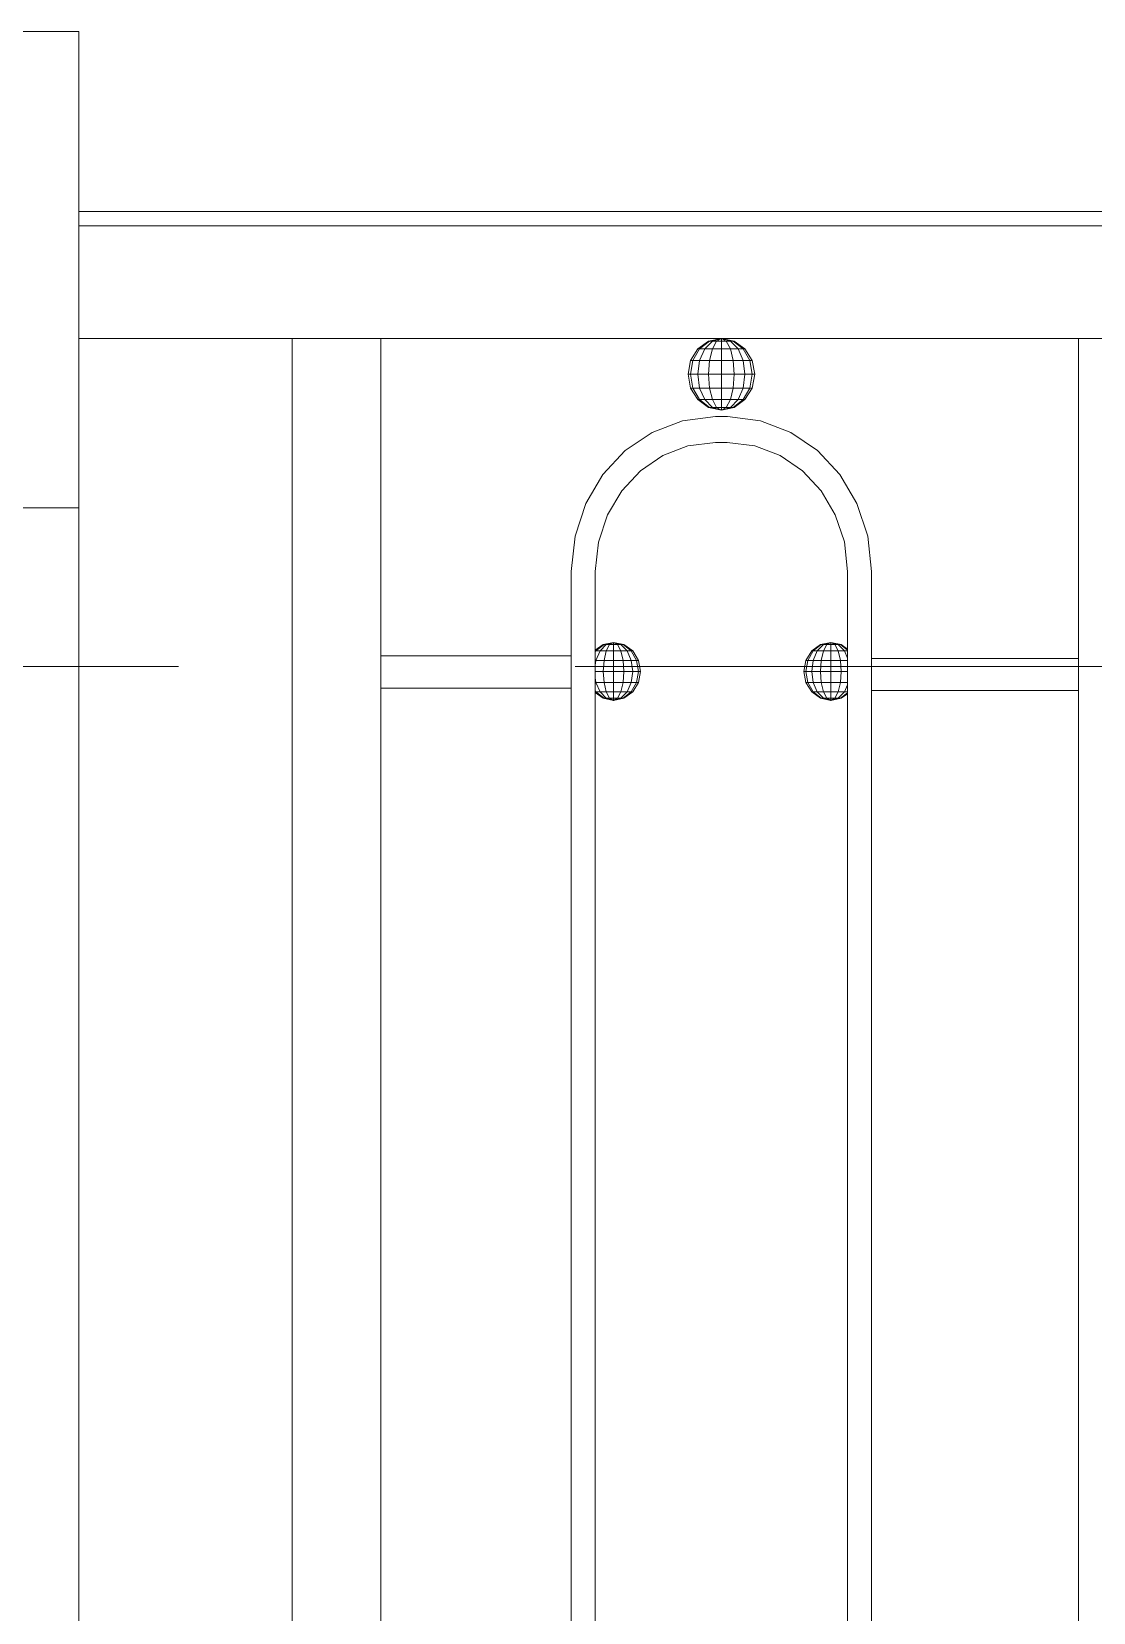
# Model space of a CAD drawing. Header units: millimetres. Extents: x 1832547 to 2001569, y -558009 to -417808.
# Drawn here: x 1943950.5 to 1944285, y -527641.5 to -527143.6 of the extents above; entities that cross this region are included whole.
import ezdxf

# ---------------------------------------------------------------- set-up
doc = ezdxf.new("R2010")
doc.units = ezdxf.units.MM
doc.header["$MEASUREMENT"] = 0
doc.linetypes.add('CENTER', pattern=[2, 1.25, -0.25, 0.25, -0.25])
for name, color, linetype, lineweight in [('CA.manh 08', 8, 'CONTINUOUS', 9), ('CA.thay 145', 145, 'CONTINUOUS', 18), ('CA.tim 67', 67, 'CENTER', 9), ('CA_manh 08', 8, 'CONTINUOUS', 9)]:
    doc.layers.add(name, color=color, linetype=linetype, lineweight=lineweight)

# ---------------------------------------------------------------- blocks, each defined once
blk = doc.blocks.new('f34t43')
at = {"layer": 'CA.thay 145'}
for p, q in [((1919494.85, -524712.65), (1919494.85, -524562.65)), ((1919914.85, -524562.65), (1919494.85, -524562.65)), ((1919494.85, -524712.65), (1919524.85, -524712.65))]:
    blk.add_line(p, q, dxfattribs=at)

msp = doc.modelspace()

# ---------------------------------------------------------------- linework, layer by layer
at = {"layer": 'CA.manh 08'}
msp.add_lwpolyline([(1943965.45, -527200.23), (1943965.45, -528143.59)], dxfattribs=at)
at = {"layer": 'CA.tim 67', "ltscale": 500}
msp.add_lwpolyline([(1963746.8, -527343.59), (1938240.83, -527343.59)], dxfattribs=at)
at = {"layer": 'CA_manh 08'}
for p, q in [((1943965.45, -527200.23), (1945563.55, -527200.23)), ((1945563.55, -527204.81), (1943965.45, -527204.81)), ((1943965.45, -527240.23), (1944032.65, -527240.23)), ((1944032.65, -527240.23), (1944032.65, -527973.59)), ((1944032.65, -527240.23), (1944060.57, -527240.23)), ((1944060.57, -527240.23), (1944167.83, -527240.23)), ((1944060.57, -527340.23), (1944060.57, -527240.23)), ((1944163.8, -527241.09), (1944167.83, -527240.23)), ((1944164.11, -527241.09), (1944167.83, -527240.23)), ((1944164.98, -527241.09), (1944167.83, -527240.23)), ((1944166.29, -527241.09), (1944167.83, -527240.23)), ((1944167.83, -527240.23), (1944167.83, -527241.09)), ((1944169.37, -527241.09), (1944167.83, -527240.23)), ((1944170.67, -527241.09), (1944167.83, -527240.23)), ((1944171.55, -527241.09), (1944167.83, -527240.23)), ((1944171.85, -527241.09), (1944167.83, -527240.23)), ((1944167.83, -527240.23), (1944280.29, -527240.23)), ((1944289.75, -527240.23), (1944280.29, -527240.23)), ((1944280.29, -527240.23), (1944280.29, -527341)), ((1944158.11, -527247.2), (1944160.39, -527243.53)), ((1944158.85, -527247.2), (1944160.96, -527243.53)), ((1944160.39, -527243.53), (1944163.8, -527241.09)), ((1944160.96, -527243.53), (1944160.39, -527243.53)), ((1944160.96, -527243.53), (1944164.11, -527241.09)), ((1944162.57, -527243.53), (1944160.96, -527243.53)), ((1944160.96, -527247.2), (1944162.57, -527243.53)), ((1944162.57, -527243.53), (1944164.98, -527241.09)), ((1944164.98, -527243.53), (1944162.57, -527243.53)), ((1944164.11, -527241.09), (1944163.8, -527241.09)), ((1944164.98, -527241.09), (1944164.11, -527241.09)), ((1944164.11, -527247.2), (1944164.98, -527243.53)), ((1944166.29, -527241.09), (1944164.98, -527241.09)), ((1944164.98, -527243.53), (1944166.29, -527241.09)), ((1944167.83, -527243.53), (1944164.98, -527243.53)), ((1944167.83, -527241.09), (1944166.29, -527241.09)), ((1944169.37, -527241.09), (1944167.83, -527241.09)), ((1944167.83, -527241.09), (1944167.83, -527243.53)), ((1944170.67, -527243.53), (1944167.83, -527243.53)), ((1944167.83, -527243.53), (1944167.83, -527247.2)), ((1944170.67, -527241.09), (1944169.37, -527241.09)), ((1944170.67, -527243.53), (1944169.37, -527241.09)), ((1944171.55, -527241.09), (1944170.67, -527241.09)), ((1944173.09, -527243.53), (1944170.67, -527241.09)), ((1944173.09, -527243.53), (1944170.67, -527243.53)), ((1944171.55, -527247.2), (1944170.67, -527243.53)), ((1944171.85, -527241.09), (1944171.55, -527241.09)), ((1944174.7, -527243.53), (1944171.55, -527241.09)), ((1944175.26, -527243.53), (1944171.85, -527241.09)), ((1944174.7, -527243.53), (1944173.09, -527243.53)), ((1944174.7, -527247.2), (1944173.09, -527243.53)), ((1944175.26, -527243.53), (1944174.7, -527243.53)), ((1944176.8, -527247.2), (1944174.7, -527243.53)), ((1944177.54, -527247.2), (1944175.26, -527243.53)), ((1944157.31, -527251.52), (1944158.11, -527247.2)), ((1944158.85, -527247.2), (1944158.11, -527247.2)), ((1944158.11, -527251.52), (1944158.85, -527247.2)), ((1944160.96, -527247.2), (1944158.85, -527247.2)), ((1944160.39, -527251.52), (1944160.96, -527247.2)), ((1944164.11, -527247.2), (1944160.96, -527247.2)), ((1944163.8, -527251.52), (1944164.11, -527247.2)), ((1944167.83, -527247.2), (1944164.11, -527247.2)), ((1944171.55, -527247.2), (1944167.83, -527247.2)), ((1944167.83, -527247.2), (1944167.83, -527251.52)), ((1944174.7, -527247.2), (1944171.55, -527247.2)), ((1944171.85, -527251.52), (1944171.55, -527247.2)), ((1944176.8, -527247.2), (1944174.7, -527247.2)), ((1944175.26, -527251.52), (1944174.7, -527247.2)), ((1944177.54, -527247.2), (1944176.8, -527247.2)), ((1944177.54, -527251.52), (1944176.8, -527247.2)), ((1944178.34, -527251.52), (1944177.54, -527247.2)), ((1944158.11, -527251.52), (1944157.31, -527251.52)), ((1944158.11, -527255.84), (1944157.31, -527251.52)), ((1944160.39, -527251.52), (1944158.11, -527251.52)), ((1944158.85, -527255.84), (1944158.11, -527251.52)), ((1944163.8, -527251.52), (1944160.39, -527251.52)), ((1944160.96, -527255.84), (1944160.39, -527251.52)), ((1944167.83, -527251.52), (1944163.8, -527251.52)), ((1944164.11, -527255.84), (1944163.8, -527251.52)), ((1944171.85, -527251.52), (1944167.83, -527251.52)), ((1944167.83, -527251.52), (1944167.83, -527255.84)), ((1944171.55, -527255.84), (1944171.85, -527251.52)), ((1944175.26, -527251.52), (1944171.85, -527251.52)), ((1944174.7, -527255.84), (1944175.26, -527251.52)), ((1944177.54, -527251.52), (1944175.26, -527251.52)), ((1944176.8, -527255.84), (1944177.54, -527251.52)), ((1944178.34, -527251.52), (1944177.54, -527251.52)), ((1944177.54, -527255.84), (1944178.34, -527251.52)), ((1944158.85, -527255.84), (1944158.11, -527255.84)), ((1944160.39, -527259.51), (1944158.11, -527255.84)), ((1944160.96, -527255.84), (1944158.85, -527255.84)), ((1944160.96, -527259.51), (1944158.85, -527255.84)), ((1944160.96, -527259.51), (1944160.39, -527259.51)), ((1944163.8, -527261.96), (1944160.39, -527259.51)), ((1944164.11, -527255.84), (1944160.96, -527255.84)), ((1944162.57, -527259.51), (1944160.96, -527255.84)), ((1944162.57, -527259.51), (1944160.96, -527259.51)), ((1944164.11, -527261.96), (1944160.96, -527259.51)), ((1944164.98, -527259.51), (1944162.57, -527259.51)), ((1944164.98, -527261.96), (1944162.57, -527259.51)), ((1944167.83, -527255.84), (1944164.11, -527255.84)), ((1944164.98, -527259.51), (1944164.11, -527255.84)), ((1944167.83, -527259.51), (1944164.98, -527259.51)), ((1944166.29, -527261.96), (1944164.98, -527259.51)), ((1944171.55, -527255.84), (1944167.83, -527255.84)), ((1944167.83, -527255.84), (1944167.83, -527259.51)), ((1944170.67, -527259.51), (1944167.83, -527259.51)), ((1944167.83, -527259.51), (1944167.83, -527261.96)), ((1944169.37, -527261.96), (1944170.67, -527259.51)), ((1944170.67, -527259.51), (1944171.55, -527255.84)), ((1944173.09, -527259.51), (1944170.67, -527259.51)), ((1944170.67, -527261.96), (1944173.09, -527259.51)), ((1944174.7, -527255.84), (1944171.55, -527255.84)), ((1944171.55, -527261.96), (1944174.7, -527259.51)), ((1944171.85, -527261.96), (1944175.26, -527259.51)), ((1944173.09, -527259.51), (1944174.7, -527255.84)), ((1944174.7, -527259.51), (1944173.09, -527259.51)), ((1944176.8, -527255.84), (1944174.7, -527255.84)), ((1944174.7, -527259.51), (1944176.8, -527255.84)), ((1944174.7, -527259.51), (1944175.26, -527259.51)), ((1944175.26, -527259.51), (1944177.54, -527255.84)), ((1944177.54, -527255.84), (1944176.8, -527255.84)), ((1944165.94, -527264.85), (1944155.54, -527266.14)), ((1944164.11, -527261.96), (1944163.8, -527261.96)), ((1944167.83, -527262.82), (1944163.8, -527261.96)), ((1944164.98, -527261.96), (1944164.11, -527261.96)), ((1944167.83, -527262.82), (1944164.11, -527261.96)), ((1944166.29, -527261.96), (1944164.98, -527261.96)), ((1944167.83, -527262.82), (1944164.98, -527261.96)), ((1944169.72, -527264.85), (1944165.94, -527264.85)), ((1944167.83, -527261.96), (1944166.29, -527261.96)), ((1944167.83, -527262.82), (1944166.29, -527261.96)), ((1944169.37, -527261.96), (1944167.83, -527261.96)), ((1944167.83, -527261.96), (1944167.83, -527262.82)), ((1944167.83, -527262.82), (1944171.85, -527261.96)), ((1944167.83, -527262.82), (1944171.55, -527261.96)), ((1944167.83, -527262.82), (1944170.67, -527261.96)), ((1944167.83, -527262.82), (1944169.37, -527261.96)), ((1944170.67, -527261.96), (1944169.37, -527261.96)), ((1944180.13, -527266.14), (1944169.72, -527264.85)), ((1944171.55, -527261.96), (1944170.67, -527261.96)), ((1944171.85, -527261.96), (1944171.55, -527261.96)), ((1944145.98, -527269.81), (1944137.55, -527275.57)), ((1944155.54, -527266.14), (1944145.98, -527269.81)), ((1944189.68, -527269.81), (1944180.13, -527266.14)), ((1944198.11, -527275.57), (1944189.68, -527269.81)), ((1944149.33, -527277.12), (1944157.29, -527274.06)), ((1944157.29, -527274.06), (1944165.97, -527272.98)), ((1944165.97, -527272.98), (1944169.69, -527272.98)), ((1944169.69, -527272.98), (1944178.37, -527274.06)), ((1944178.37, -527274.06), (1944186.33, -527277.12)), ((1944137.55, -527275.57), (1944130.52, -527283.13)), ((1944142.3, -527281.92), (1944149.33, -527277.12)), ((1944186.33, -527277.12), (1944193.37, -527281.92)), ((1944205.14, -527283.13), (1944198.11, -527275.57)), ((1944130.52, -527283.13), (1944125.16, -527292.18)), ((1944136.43, -527288.23), (1944142.3, -527281.92)), ((1944193.37, -527281.92), (1944199.23, -527288.22)), ((1944210.51, -527292.18), (1944205.14, -527283.13)), ((1944131.96, -527295.78), (1944136.43, -527288.23)), ((1944199.23, -527288.22), (1944203.71, -527295.77)), ((1944125.16, -527292.18), (1944121.74, -527302.45)), ((1944213.92, -527302.45), (1944210.51, -527292.18)), ((1944129.11, -527304.34), (1944131.96, -527295.78)), ((1944203.71, -527295.77), (1944206.56, -527304.33)), ((1944121.74, -527302.45), (1944120.54, -527313.62)), ((1944128.11, -527313.65), (1944129.11, -527304.34)), ((1944206.56, -527304.33), (1944207.56, -527313.65)), ((1944215.12, -527313.62), (1944213.92, -527302.45)), ((1944120.54, -527313.62), (1944120.54, -527340.23)), ((1944128.11, -527338.46), (1944128.11, -527313.65)), ((1944207.56, -527313.65), (1944207.56, -527338.1)), ((1944215.12, -527341), (1944215.12, -527313.62)), ((1944128.11, -527338.46), (1944130.6, -527336.67)), ((1944128.11, -527338.65), (1944128.11, -527338.46)), ((1944128.3, -527338.65), (1944128.11, -527338.65)), ((1944128.11, -527338.99), (1944128.3, -527338.65)), ((1944128.11, -527338.99), (1944128.11, -527338.65)), ((1944128.11, -527341.62), (1944128.11, -527338.99)), ((1944128.3, -527338.65), (1944130.85, -527336.67)), ((1944129.6, -527338.65), (1944128.3, -527338.65)), ((1944128.3, -527341.62), (1944129.6, -527338.65)), ((1944129.6, -527338.65), (1944131.56, -527336.67)), ((1944131.56, -527338.65), (1944129.6, -527338.65)), ((1944130.6, -527336.67), (1944133.86, -527335.97)), ((1944130.85, -527336.67), (1944130.6, -527336.67)), ((1944130.85, -527336.67), (1944133.86, -527335.97)), ((1944131.56, -527336.67), (1944130.85, -527336.67)), ((1944130.85, -527341.62), (1944131.56, -527338.65)), ((1944131.56, -527336.67), (1944133.86, -527335.97)), ((1944132.61, -527336.67), (1944131.56, -527336.67)), ((1944131.56, -527338.65), (1944132.61, -527336.67)), ((1944133.86, -527338.65), (1944131.56, -527338.65)), ((1944132.61, -527336.67), (1944133.86, -527335.97)), ((1944133.86, -527336.67), (1944132.61, -527336.67)), ((1944133.86, -527335.97), (1944133.86, -527336.67)), ((1944137.12, -527336.67), (1944133.86, -527335.97)), ((1944136.87, -527336.67), (1944133.86, -527335.97)), ((1944136.16, -527336.67), (1944133.86, -527335.97)), ((1944135.11, -527336.67), (1944133.86, -527335.97)), ((1944135.11, -527336.67), (1944133.86, -527336.67)), ((1944133.86, -527336.67), (1944133.86, -527338.65)), ((1944136.16, -527338.65), (1944133.86, -527338.65)), ((1944133.86, -527338.65), (1944133.86, -527341.62)), ((1944136.16, -527336.67), (1944135.11, -527336.67)), ((1944136.16, -527338.65), (1944135.11, -527336.67)), ((1944136.87, -527336.67), (1944136.16, -527336.67)), ((1944138.12, -527338.65), (1944136.16, -527336.67)), ((1944138.12, -527338.65), (1944136.16, -527338.65)), ((1944136.87, -527341.62), (1944136.16, -527338.65)), ((1944136.87, -527336.67), (1944137.12, -527336.67)), ((1944139.42, -527338.65), (1944136.87, -527336.67)), ((1944139.88, -527338.65), (1944137.12, -527336.67)), ((1944139.42, -527338.65), (1944138.12, -527338.65)), ((1944139.42, -527341.62), (1944138.12, -527338.65)), ((1944139.88, -527338.65), (1944139.42, -527338.65)), ((1944141.13, -527341.62), (1944139.42, -527338.65)), ((1944141.73, -527341.62), (1944139.88, -527338.65)), ((1944194.44, -527341.62), (1944196.29, -527338.65)), ((1944195.04, -527341.62), (1944196.74, -527338.65)), ((1944196.29, -527338.65), (1944199.05, -527336.67)), ((1944196.74, -527338.65), (1944196.29, -527338.65)), ((1944196.74, -527338.65), (1944199.3, -527336.67)), ((1944198.05, -527338.65), (1944196.74, -527338.65)), ((1944196.74, -527341.62), (1944198.05, -527338.65)), ((1944198.05, -527338.65), (1944200, -527336.67)), ((1944200, -527338.65), (1944198.05, -527338.65)), ((1944199.05, -527336.67), (1944202.31, -527335.97)), ((1944199.3, -527336.67), (1944199.05, -527336.67)), ((1944199.3, -527336.67), (1944202.31, -527335.97)), ((1944200, -527336.67), (1944199.3, -527336.67)), ((1944199.3, -527341.62), (1944200, -527338.65)), ((1944200, -527336.67), (1944202.31, -527335.97)), ((1944201.06, -527336.67), (1944200, -527336.67)), ((1944200, -527338.65), (1944201.06, -527336.67)), ((1944202.31, -527338.65), (1944200, -527338.65)), ((1944201.06, -527336.67), (1944202.31, -527335.97)), ((1944202.31, -527336.67), (1944201.06, -527336.67)), ((1944202.31, -527335.97), (1944202.31, -527336.67)), ((1944205.56, -527336.67), (1944202.31, -527335.97)), ((1944205.32, -527336.67), (1944202.31, -527335.97)), ((1944204.61, -527336.67), (1944202.31, -527335.97)), ((1944203.55, -527336.67), (1944202.31, -527335.97)), ((1944203.55, -527336.67), (1944202.31, -527336.67)), ((1944202.31, -527336.67), (1944202.31, -527338.65)), ((1944204.61, -527338.65), (1944202.31, -527338.65)), ((1944202.31, -527338.65), (1944202.31, -527341.62)), ((1944204.61, -527336.67), (1944203.55, -527336.67)), ((1944204.61, -527338.65), (1944203.55, -527336.67)), ((1944205.32, -527336.67), (1944204.61, -527336.67)), ((1944206.56, -527338.65), (1944204.61, -527336.67)), ((1944206.56, -527338.65), (1944204.61, -527338.65)), ((1944205.32, -527341.62), (1944204.61, -527338.65)), ((1944205.32, -527336.67), (1944205.56, -527336.67)), ((1944207.56, -527338.41), (1944205.32, -527336.67)), ((1944207.56, -527338.1), (1944205.56, -527336.67)), ((1944207.56, -527338.65), (1944206.56, -527338.65)), ((1944207.56, -527340.92), (1944206.56, -527338.65)), ((1944207.56, -527338.1), (1944207.56, -527338.41)), ((1944207.56, -527338.41), (1944207.56, -527338.65)), ((1944207.56, -527338.65), (1944207.56, -527340.92)), ((1944060.57, -527350.39), (1944060.57, -527340.23)), ((1944060.57, -527340.23), (1944120.54, -527340.23)), ((1944120.54, -527340.23), (1944120.54, -527350.39)), ((1944128.3, -527341.62), (1944128.11, -527341.62)), ((1944128.11, -527343.09), (1944128.3, -527341.62)), ((1944128.11, -527343.09), (1944128.11, -527341.62)), ((1944128.11, -527345.12), (1944128.11, -527343.09)), ((1944130.85, -527341.62), (1944128.3, -527341.62)), ((1944130.6, -527345.12), (1944130.85, -527341.62)), ((1944133.86, -527341.62), (1944130.85, -527341.62)), ((1944136.87, -527341.62), (1944133.86, -527341.62)), ((1944133.86, -527341.62), (1944133.86, -527345.12)), ((1944139.42, -527341.62), (1944136.87, -527341.62)), ((1944137.12, -527345.12), (1944136.87, -527341.62)), ((1944141.13, -527341.62), (1944139.42, -527341.62)), ((1944139.88, -527345.12), (1944139.42, -527341.62)), ((1944141.73, -527341.62), (1944141.13, -527341.62)), ((1944141.73, -527345.12), (1944141.13, -527341.62)), ((1944142.37, -527345.12), (1944141.73, -527341.62)), ((1944193.79, -527345.12), (1944194.44, -527341.62)), ((1944195.04, -527341.62), (1944194.44, -527341.62)), ((1944194.44, -527345.12), (1944195.04, -527341.62)), ((1944196.74, -527341.62), (1944195.04, -527341.62)), ((1944196.29, -527345.12), (1944196.74, -527341.62)), ((1944199.3, -527341.62), (1944196.74, -527341.62)), ((1944199.05, -527345.12), (1944199.3, -527341.62)), ((1944202.31, -527341.62), (1944199.3, -527341.62)), ((1944205.32, -527341.62), (1944202.31, -527341.62)), ((1944202.31, -527341.62), (1944202.31, -527345.12)), ((1944207.56, -527341.62), (1944205.32, -527341.62)), ((1944205.56, -527345.12), (1944205.32, -527341.62)), ((1944207.56, -527340.92), (1944207.56, -527341.62)), ((1944207.56, -527341.62), (1944207.56, -527345.12)), ((1944215.12, -527351.16), (1944215.12, -527341)), ((1944215.12, -527341), (1944280.29, -527341)), ((1944280.29, -527341), (1944280.29, -527351.16)), ((1944130.6, -527345.12), (1944128.11, -527345.12)), ((1944128.11, -527347.14), (1944128.11, -527345.12)), ((1944128.3, -527348.61), (1944128.11, -527347.14)), ((1944128.11, -527348.61), (1944128.11, -527347.14)), ((1944128.3, -527348.61), (1944128.11, -527348.61)), ((1944128.11, -527351.25), (1944128.11, -527348.61)), ((1944130.85, -527348.61), (1944128.3, -527348.61)), ((1944129.6, -527351.58), (1944128.3, -527348.61)), ((1944133.86, -527345.12), (1944130.6, -527345.12)), ((1944130.85, -527348.61), (1944130.6, -527345.12)), ((1944133.86, -527348.61), (1944130.85, -527348.61)), ((1944131.56, -527351.58), (1944130.85, -527348.61)), ((1944137.12, -527345.12), (1944133.86, -527345.12)), ((1944133.86, -527345.12), (1944133.86, -527348.61)), ((1944136.87, -527348.61), (1944133.86, -527348.61)), ((1944133.86, -527348.61), (1944133.86, -527351.58)), ((1944136.16, -527351.58), (1944136.87, -527348.61)), ((1944136.87, -527348.61), (1944137.12, -527345.12)), ((1944139.42, -527348.61), (1944136.87, -527348.61)), ((1944139.88, -527345.12), (1944137.12, -527345.12)), ((1944138.12, -527351.58), (1944139.42, -527348.61)), ((1944139.42, -527348.61), (1944139.88, -527345.12)), ((1944141.13, -527348.61), (1944139.42, -527348.61)), ((1944139.42, -527351.58), (1944141.13, -527348.61)), ((1944141.73, -527345.12), (1944139.88, -527345.12)), ((1944139.88, -527351.58), (1944141.73, -527348.61)), ((1944141.13, -527348.61), (1944141.73, -527345.12)), ((1944141.73, -527348.61), (1944141.13, -527348.61)), ((1944142.37, -527345.12), (1944141.73, -527345.12)), ((1944141.73, -527348.61), (1944142.37, -527345.12)), ((1944194.44, -527345.12), (1944193.79, -527345.12)), ((1944194.44, -527348.61), (1944193.79, -527345.12)), ((1944196.29, -527345.12), (1944194.44, -527345.12)), ((1944195.04, -527348.61), (1944194.44, -527345.12)), ((1944195.04, -527348.61), (1944194.44, -527348.61)), ((1944196.29, -527351.58), (1944194.44, -527348.61)), ((1944196.74, -527348.61), (1944195.04, -527348.61)), ((1944196.74, -527351.58), (1944195.04, -527348.61)), ((1944199.05, -527345.12), (1944196.29, -527345.12)), ((1944196.74, -527348.61), (1944196.29, -527345.12)), ((1944199.3, -527348.61), (1944196.74, -527348.61)), ((1944198.05, -527351.58), (1944196.74, -527348.61)), ((1944202.31, -527345.12), (1944199.05, -527345.12)), ((1944199.3, -527348.61), (1944199.05, -527345.12)), ((1944202.31, -527348.61), (1944199.3, -527348.61)), ((1944200, -527351.58), (1944199.3, -527348.61)), ((1944205.56, -527345.12), (1944202.31, -527345.12)), ((1944202.31, -527345.12), (1944202.31, -527348.61)), ((1944205.32, -527348.61), (1944202.31, -527348.61)), ((1944202.31, -527348.61), (1944202.31, -527351.58)), ((1944204.61, -527351.58), (1944205.32, -527348.61)), ((1944205.32, -527348.61), (1944205.56, -527345.12)), ((1944207.56, -527348.61), (1944205.32, -527348.61)), ((1944207.56, -527345.12), (1944205.56, -527345.12)), ((1944206.56, -527351.58), (1944207.56, -527349.32)), ((1944207.56, -527345.12), (1944207.56, -527348.61)), ((1944207.56, -527348.61), (1944207.56, -527349.32)), ((1944207.56, -527349.32), (1944207.56, -527351.58)), ((1944120.54, -527350.39), (1944060.57, -527350.39)), ((1944060.57, -527863.43), (1944060.57, -527350.39)), ((1944120.54, -527350.39), (1944120.54, -527863.43)), ((1944128.3, -527351.58), (1944128.11, -527351.25)), ((1944128.11, -527351.58), (1944128.11, -527351.25)), ((1944128.3, -527351.58), (1944128.11, -527351.58)), ((1944128.11, -527351.77), (1944128.11, -527351.58)), ((1944130.6, -527353.56), (1944128.11, -527351.77)), ((1944128.11, -527861.66), (1944128.11, -527351.77)), ((1944129.6, -527351.58), (1944128.3, -527351.58)), ((1944130.85, -527353.56), (1944128.3, -527351.58)), ((1944131.56, -527351.58), (1944129.6, -527351.58)), ((1944131.56, -527353.56), (1944129.6, -527351.58)), ((1944130.85, -527353.56), (1944130.6, -527353.56)), ((1944133.86, -527354.26), (1944130.6, -527353.56)), ((1944131.56, -527353.56), (1944130.85, -527353.56)), ((1944133.86, -527354.26), (1944130.85, -527353.56)), ((1944133.86, -527351.58), (1944131.56, -527351.58)), ((1944132.61, -527353.56), (1944131.56, -527351.58)), ((1944132.61, -527353.56), (1944131.56, -527353.56)), ((1944133.86, -527354.26), (1944131.56, -527353.56)), ((1944133.86, -527353.56), (1944132.61, -527353.56)), ((1944133.86, -527354.26), (1944132.61, -527353.56)), ((1944136.16, -527351.58), (1944133.86, -527351.58)), ((1944133.86, -527351.58), (1944133.86, -527353.56)), ((1944135.11, -527353.56), (1944133.86, -527353.56)), ((1944133.86, -527353.56), (1944133.86, -527354.26)), ((1944133.86, -527354.26), (1944137.12, -527353.56)), ((1944133.86, -527354.26), (1944136.87, -527353.56)), ((1944133.86, -527354.26), (1944136.16, -527353.56)), ((1944133.86, -527354.26), (1944135.11, -527353.56)), ((1944135.11, -527353.56), (1944136.16, -527351.58)), ((1944136.16, -527353.56), (1944135.11, -527353.56)), ((1944138.12, -527351.58), (1944136.16, -527351.58)), ((1944136.16, -527353.56), (1944138.12, -527351.58)), ((1944136.87, -527353.56), (1944136.16, -527353.56)), ((1944136.87, -527353.56), (1944139.42, -527351.58)), ((1944137.12, -527353.56), (1944136.87, -527353.56)), ((1944137.12, -527353.56), (1944139.88, -527351.58)), ((1944139.42, -527351.58), (1944138.12, -527351.58)), ((1944139.42, -527351.58), (1944139.88, -527351.58)), ((1944196.74, -527351.58), (1944196.29, -527351.58)), ((1944199.05, -527353.56), (1944196.29, -527351.58)), ((1944198.05, -527351.58), (1944196.74, -527351.58)), ((1944199.3, -527353.56), (1944196.74, -527351.58)), ((1944200, -527351.58), (1944198.05, -527351.58)), ((1944200, -527353.56), (1944198.05, -527351.58)), ((1944199.3, -527353.56), (1944199.05, -527353.56)), ((1944202.31, -527354.26), (1944199.05, -527353.56)), ((1944200, -527353.56), (1944199.3, -527353.56)), ((1944202.31, -527354.26), (1944199.3, -527353.56)), ((1944202.31, -527351.58), (1944200, -527351.58)), ((1944201.06, -527353.56), (1944200, -527351.58)), ((1944201.06, -527353.56), (1944200, -527353.56)), ((1944202.31, -527354.26), (1944200, -527353.56)), ((1944202.31, -527353.56), (1944201.06, -527353.56)), ((1944202.31, -527354.26), (1944201.06, -527353.56)), ((1944204.61, -527351.58), (1944202.31, -527351.58)), ((1944202.31, -527351.58), (1944202.31, -527353.56)), ((1944203.55, -527353.56), (1944202.31, -527353.56)), ((1944202.31, -527353.56), (1944202.31, -527354.26)), ((1944202.31, -527354.26), (1944205.56, -527353.56)), ((1944202.31, -527354.26), (1944205.32, -527353.56)), ((1944202.31, -527354.26), (1944204.61, -527353.56)), ((1944202.31, -527354.26), (1944203.55, -527353.56)), ((1944203.55, -527353.56), (1944204.61, -527351.58)), ((1944204.61, -527353.56), (1944203.55, -527353.56)), ((1944206.56, -527351.58), (1944204.61, -527351.58)), ((1944204.61, -527353.56), (1944206.56, -527351.58)), ((1944205.32, -527353.56), (1944204.61, -527353.56)), ((1944205.32, -527353.56), (1944207.56, -527351.82)), ((1944205.56, -527353.56), (1944205.32, -527353.56)), ((1944205.56, -527353.56), (1944207.56, -527352.13)), ((1944207.56, -527351.58), (1944206.56, -527351.58)), ((1944207.56, -527351.58), (1944207.56, -527351.82)), ((1944207.56, -527351.82), (1944207.56, -527352.13)), ((1944207.56, -527352.13), (1944207.56, -527868.32)), ((1944280.29, -527351.16), (1944215.12, -527351.16)), ((1944215.12, -527863.43), (1944215.12, -527351.16)), ((1944280.29, -527351.16), (1944280.29, -527863.43))]:
    msp.add_line(p, q, dxfattribs=at)

# ---------------------------------------------------------------- block references
at = {"layer": 'CA.thay 145', "xscale": -1}
msp.add_blockref('f34t43', (3863460.3, -2580.93), dxfattribs=at)

doc.saveas('drawing.dxf')
